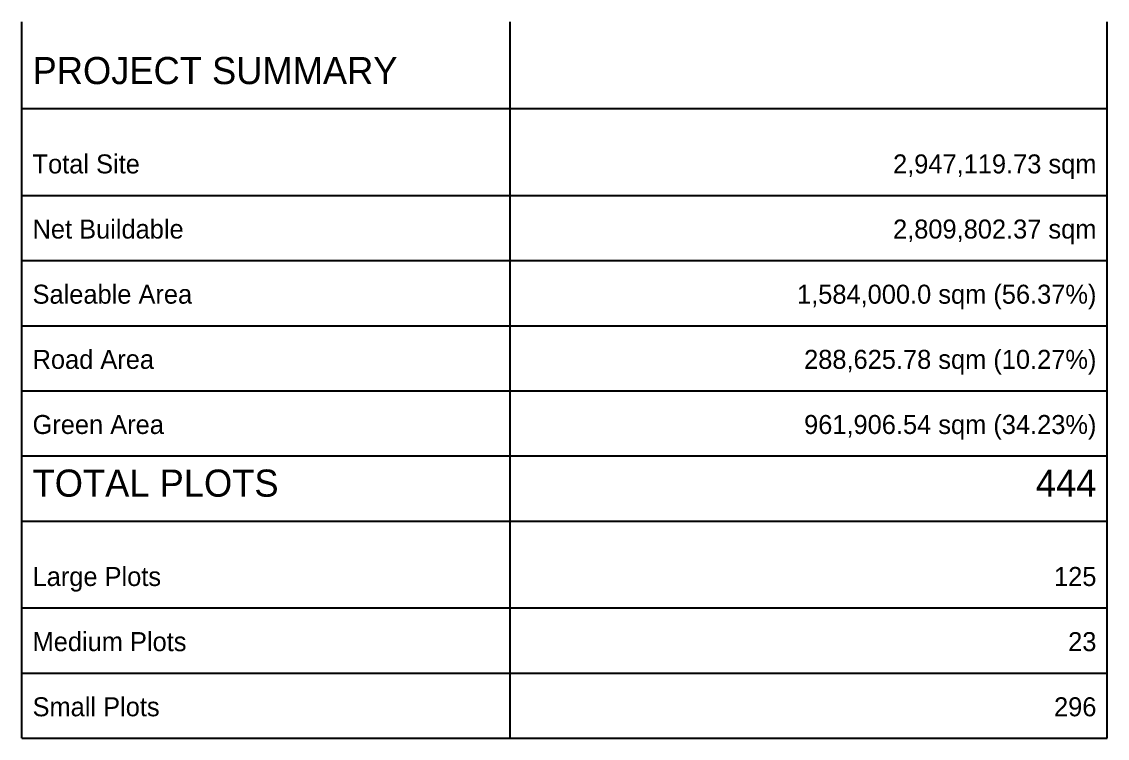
# Model space of a CAD drawing. Header units: metres. Extents: x 729569 to 732684, y 1423763 to 1426117.
# Drawn here: x 732483.9 to 732683.9, y 1425984.8 to 1426116.8 of the extents above; entities that cross this region are included whole.
import ezdxf
from ezdxf.enums import TextEntityAlignment as Align

# ---------------------------------------------------------------- set-up
doc = ezdxf.new("R2010")
doc.units = ezdxf.units.M
doc.layers.add('TABLE_LINES', color=7, linetype='Continuous')
doc.layers.add('TABLE_TEXT', color=7, linetype='Continuous')

msp = doc.modelspace()

# ---------------------------------------------------------------- linework, layer by layer
at = {"layer": 'TABLE_LINES'}
for p, q in [((732483.94, 1426100.82), (732483.94, 1426116.82)), ((732573.94, 1426100.82), (732573.94, 1426116.82)), ((732683.94, 1426100.82), (732683.94, 1426116.82)), ((732483.94, 1426100.82), (732683.94, 1426100.82)), ((732483.94, 1426084.82), (732483.94, 1426100.82)), ((732573.94, 1426084.82), (732573.94, 1426100.82)), ((732683.94, 1426084.82), (732683.94, 1426100.82)), ((732483.94, 1426072.82), (732483.94, 1426088.82)), ((732573.94, 1426072.82), (732573.94, 1426088.82)), ((732683.94, 1426072.82), (732683.94, 1426088.82)), ((732483.94, 1426084.82), (732683.94, 1426084.82)), ((732483.94, 1426060.82), (732483.94, 1426076.82)), ((732573.94, 1426060.82), (732573.94, 1426076.82)), ((732683.94, 1426060.82), (732683.94, 1426076.82)), ((732483.94, 1426072.82), (732683.94, 1426072.82)), ((732483.94, 1426048.82), (732483.94, 1426064.82)), ((732573.94, 1426048.82), (732573.94, 1426064.82)), ((732683.94, 1426048.82), (732683.94, 1426064.82)), ((732483.94, 1426060.82), (732683.94, 1426060.82)), ((732483.94, 1426036.82), (732483.94, 1426052.82)), ((732573.94, 1426036.82), (732573.94, 1426052.82)), ((732683.94, 1426036.82), (732683.94, 1426052.82)), ((732483.94, 1426048.82), (732683.94, 1426048.82)), ((732483.94, 1426024.82), (732483.94, 1426040.82)), ((732573.94, 1426024.82), (732573.94, 1426040.82)), ((732683.94, 1426024.82), (732683.94, 1426040.82)), ((732483.94, 1426036.82), (732683.94, 1426036.82)), ((732483.94, 1426024.82), (732683.94, 1426024.82)), ((732483.94, 1426008.82), (732483.94, 1426024.82)), ((732573.94, 1426008.82), (732573.94, 1426024.82)), ((732683.94, 1426008.82), (732683.94, 1426024.82)), ((732483.94, 1425996.82), (732483.94, 1426012.82)), ((732573.94, 1425996.82), (732573.94, 1426012.82)), ((732683.94, 1425996.82), (732683.94, 1426012.82)), ((732483.94, 1426008.82), (732683.94, 1426008.82)), ((732483.94, 1425984.82), (732483.94, 1426000.82)), ((732573.94, 1425984.82), (732573.94, 1426000.82)), ((732683.94, 1425984.82), (732683.94, 1426000.82)), ((732483.94, 1425996.82), (732683.94, 1425996.82)), ((732483.94, 1425984.82), (732683.94, 1425984.82)), ((732483.94, 1425984.82), (732683.94, 1425984.82))]:
    msp.add_line(p, q, dxfattribs=at)

# ---------------------------------------------------------------- texts
at = {"layer": 'TABLE_TEXT', "true_color": 0x000000}
for s, height, p in [('PROJECT SUMMARY', 5, (732485.94, 1426103.82)), ('Total Site', 3.5, (732485.94, 1426087.82)), ('Net Buildable', 3.5, (732485.94, 1426075.82)), ('Saleable Area', 3.5, (732485.94, 1426063.82)), ('Road Area', 3.5, (732485.94, 1426051.82)), ('Green Area', 3.5, (732485.94, 1426039.82)), ('TOTAL PLOTS', 5, (732485.94, 1426027.82)), ('Large Plots', 3.5, (732485.94, 1426011.82)), ('Medium Plots', 3.5, (732485.94, 1425999.82)), ('Small Plots', 3.5, (732485.94, 1425987.82))]:
    msp.add_text(s, height=height, dxfattribs=at).set_placement(p, align=Align.BOTTOM_LEFT)
for s, height, p in [('2,947,119.73 sqm', 3.5, (732681.94, 1426087.82)), ('2,809,802.37 sqm', 3.5, (732681.94, 1426075.82)), ('1,584,000.0 sqm (56.37%)', 3.5, (732681.94, 1426063.82)), ('288,625.78 sqm (10.27%)', 3.5, (732681.94, 1426051.82)), ('961,906.54 sqm (34.23%)', 3.5, (732681.94, 1426039.82)), ('444', 5, (732681.94, 1426027.82)), ('125', 3.5, (732681.94, 1426011.82)), ('23', 3.5, (732681.94, 1425999.82)), ('296', 3.5, (732681.94, 1425987.82))]:
    msp.add_text(s, height=height, dxfattribs=at).set_placement(p, align=Align.BOTTOM_RIGHT)

doc.saveas('drawing.dxf')
